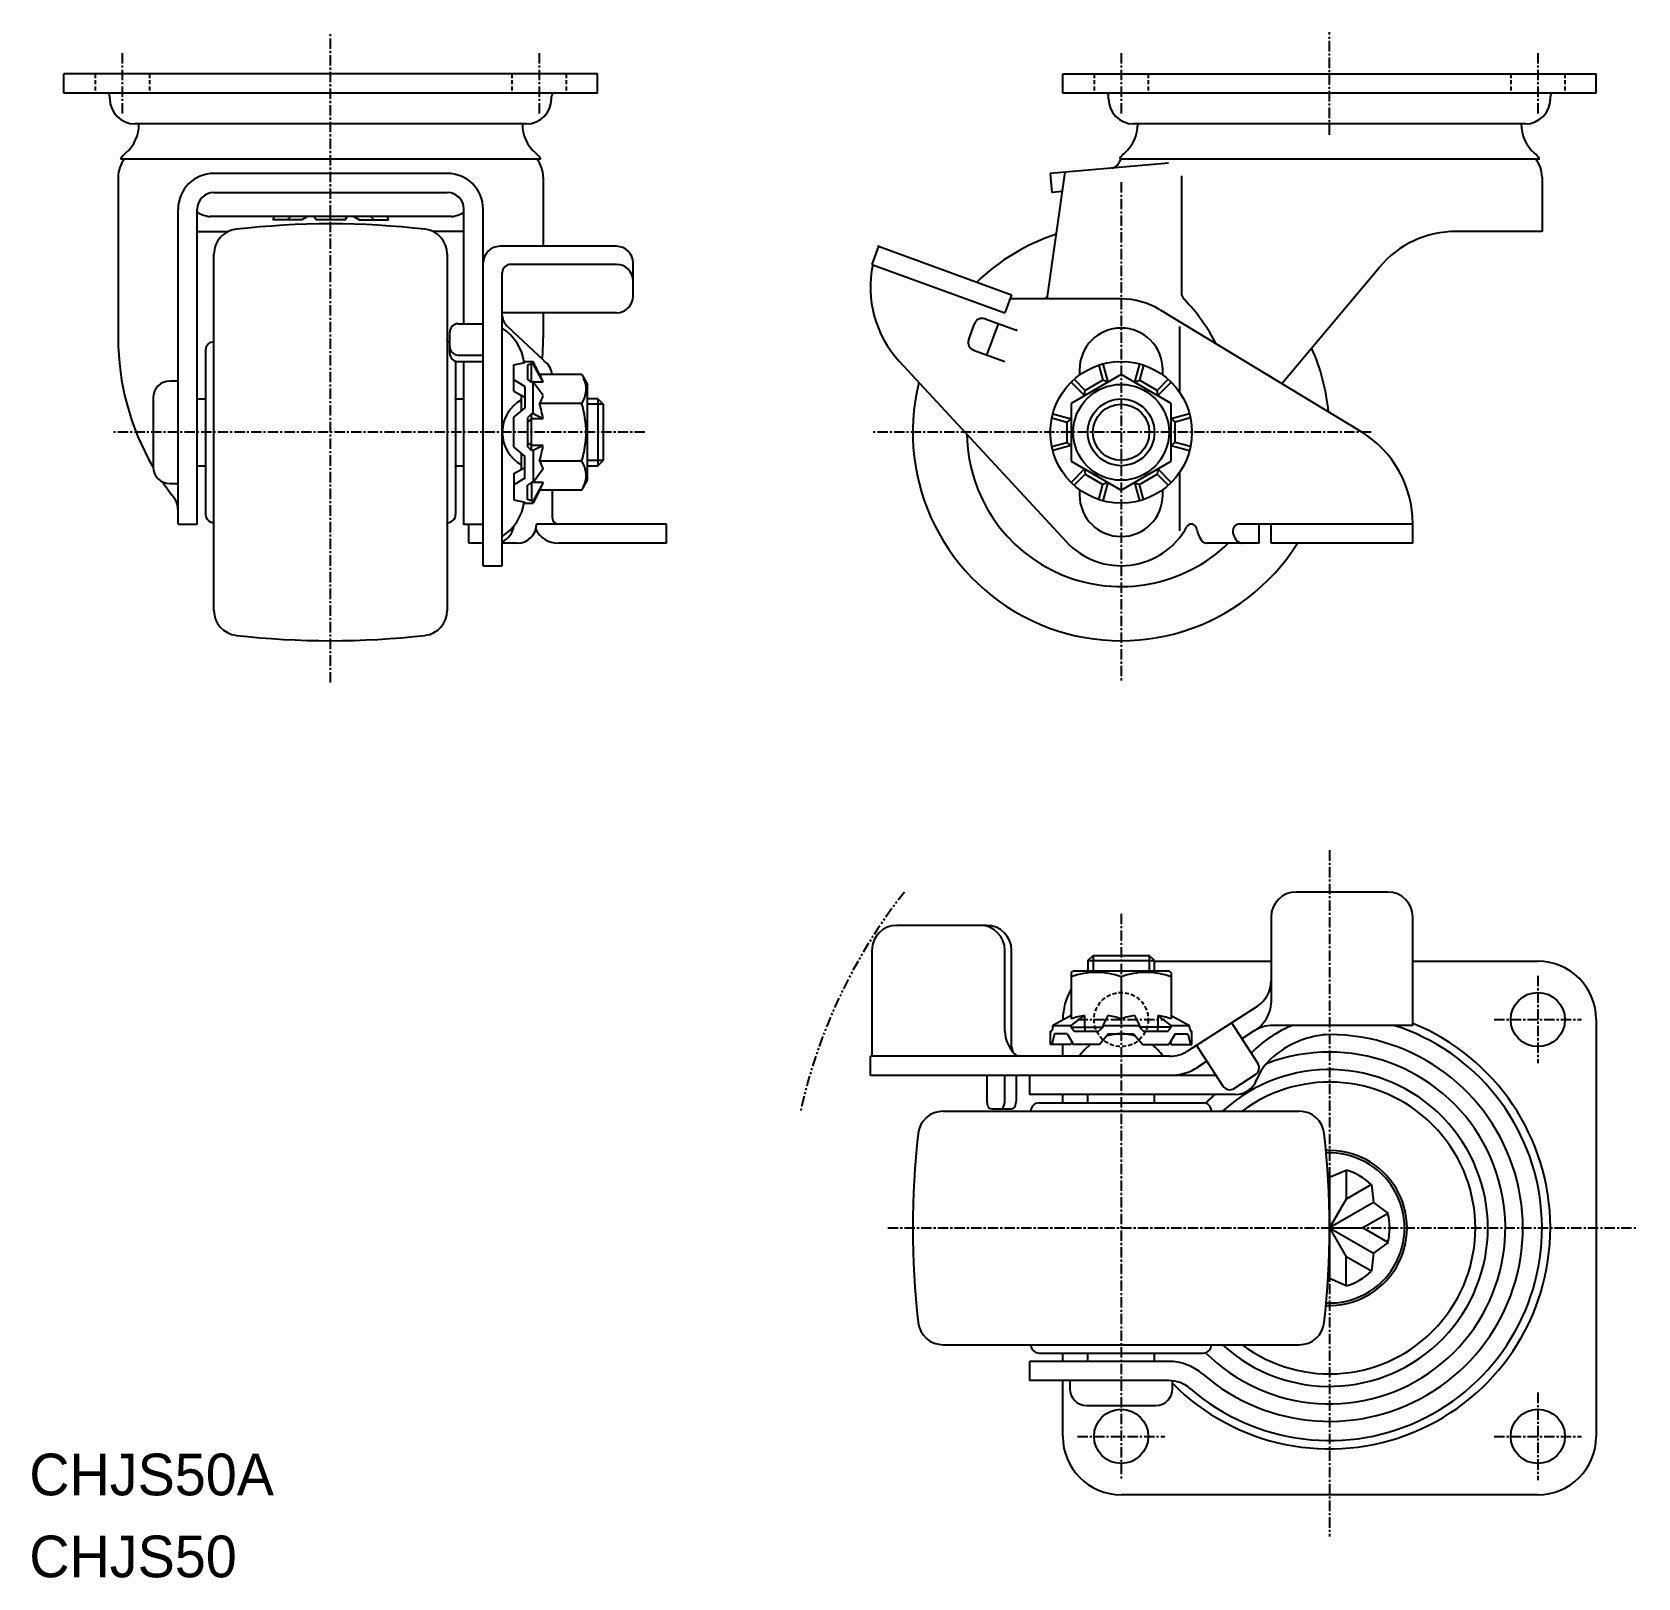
# Model space of a CAD drawing. Extents: x 0 to 193, y 0 to 185.
import ezdxf

# ---------------------------------------------------------------- set-up
doc = ezdxf.new("R2010")
doc.units = 0
for name, pattern in [('CENTER', [2, 1.25, -0.25, 0.25, -0.25]), ('DASHED', [0.75, 0.5, -0.25]), ('PHANTOM', [2.5, 1.25, -0.25, 0.25, -0.25, 0.25, -0.25])]:
    doc.linetypes.add(name, pattern=pattern)
doc.layers.get('0').update_dxf_attribs({"linetype": 'CONTINUOUS'})
doc.layers.add('CENTER', color=1, linetype='CENTER')

msp = doc.modelspace()

# ---------------------------------------------------------------- linework, layer by layer
at = {"color": 7, "linetype": 'CONTINUOUS'}
for p, q in [((68.16, 180.34), (4.16, 180.34)), ((4.16, 178.04), (4.16, 180.34)), ((68.16, 178.04), (68.16, 180.34)), ((124.01, 178.04), (124.01, 180.34)), ((124.01, 180.34), (188.01, 180.34)), ((188.01, 178.04), (188.01, 180.34)), ((68.16, 178.04), (4.16, 178.04)), ((9.66, 177.34), (9.66, 177.64)), ((62.66, 177.34), (62.66, 177.64)), ((188.01, 178.04), (124.01, 178.04)), ((129.51, 177.34), (129.51, 177.64)), ((182.51, 177.34), (182.51, 177.64)), ((59.66, 174.34), (12.66, 174.34)), ((179.51, 174.34), (132.51, 174.34)), ((10.94, 170.14), (61.38, 170.14)), ((136.7, 169.63), (122.51, 168.39)), ((130.8, 170.14), (181.23, 170.14)), ((10.66, 167.94), (10.66, 148.67)), ((50.16, 168.39), (22.16, 168.39)), ((61.66, 167.94), (61.66, 159.65)), ((122.15, 153.34), (124.29, 168.54)), ((122.51, 168.39), (122.71, 166.1)), ((138.25, 168.09), (138.25, 154.04)), ((181.51, 167.94), (181.51, 161.44)), ((22.16, 166.1), (50.16, 166.1)), ((123.96, 166.21), (122.71, 166.1)), ((17.86, 126.34), (17.86, 164.09)), ((20.16, 126.34), (20.16, 164.1)), ((52.16, 150.37), (52.16, 164.1)), ((54.46, 126.34), (54.46, 164.09)), ((50.66, 163.22), (21.66, 163.22)), ((29.4, 163.22), (29.21, 162.82)), ((32.7, 162.82), (29.21, 162.82)), ((31.39, 163.22), (30.95, 162.82)), ((33.39, 163.22), (32.7, 162.82)), ((34.42, 162.82), (34.16, 163.22)), ((37.9, 162.82), (34.42, 162.82)), ((37.9, 162.82), (38.16, 163.22)), ((38.93, 163.22), (39.62, 162.82)), ((39.62, 162.82), (43.11, 162.82)), ((40.93, 163.22), (41.37, 162.82)), ((42.92, 163.22), (43.11, 162.82)), ((20.16, 161.44), (23.89, 161.44)), ((52.16, 161.44), (48.43, 161.44)), ((181.51, 161.44), (171.19, 161.44)), ((22.16, 115.97), (22.16, 158.72)), ((50.16, 158.72), (50.16, 115.97)), ((70.46, 159.65), (56.46, 159.65)), ((69.5, 159.65), (69.46, 159.65)), ((101.89, 159.65), (101.1, 157.49)), ((101.89, 159.65), (117.86, 153.84)), ((56.76, 121.34), (56.76, 156.49)), ((70.46, 157.49), (57.76, 157.49)), ((72.46, 153.68), (72.46, 157.65)), ((101.1, 157.49), (117.07, 151.68)), ((150.28, 143.2), (161.99, 157.15)), ((117.86, 153.84), (117.07, 151.68)), ((131.01, 153.34), (117.68, 153.34)), ((51.46, 150.37), (54.46, 150.37)), ((70.46, 151.68), (56.76, 151.68)), ((61.66, 151.68), (61.66, 148.67)), ((112.72, 148.47), (113.4, 150.35)), ((114.68, 150.95), (118.44, 149.58)), ((114.91, 146.61), (116.28, 150.37)), ((135.68, 152.04), (159.75, 137.46)), ((50.46, 146.82), (50.46, 149.37)), ((61.76, 145.92), (57.4, 150.03)), ((138.01, 150.04), (138.01, 142.17)), ((21.16, 147.19), (21.16, 127.5)), ((50.16, 148.19), (50.21, 148.18)), ((51.46, 146.61), (54.46, 146.61)), ((113.31, 147.19), (117.07, 145.82)), ((51.16, 145.87), (51.16, 127.5)), ((51.46, 145.82), (54.46, 145.82)), ((52.16, 126.34), (52.16, 145.82)), ((58.16, 145.44), (59.46, 145.71)), ((58.16, 142.29), (58.16, 145.44)), ((59.46, 145.71), (59.46, 145.84)), ((59.46, 145.84), (60.46, 145.84)), ((60.26, 145.56), (59.76, 145.41)), ((59.76, 145.41), (59.76, 143.7)), ((60.46, 145.56), (60.26, 145.56)), ((60.26, 143.36), (60.26, 145.56)), ((61.22, 144.27), (60.46, 145.84)), ((60.46, 145.84), (60.46, 145.56)), ((61.65, 143.34), (60.46, 145.56)), ((104.38, 145.89), (124.41, 124.23)), ((126.01, 144.84), (126.01, 144.22)), ((128.33, 145.41), (128.82, 143.59)), ((128.81, 145.56), (129.41, 143.34)), ((133.21, 145.56), (132.62, 143.34)), ((133.69, 145.41), (133.2, 143.59)), ((136.01, 144.22), (136.01, 144.84)), ((17.86, 143.49), (16.86, 143.49)), ((59.46, 142.83), (58.16, 143.64)), ((59.46, 142.83), (59.46, 140.23)), ((60.26, 143.36), (59.76, 143.7)), ((60.46, 143.36), (60.26, 143.36)), ((60.46, 139.54), (60.46, 143.36)), ((61.65, 141.74), (60.46, 143.36)), ((61.65, 143.34), (60.47, 143.34)), ((66.28, 144.27), (61.22, 144.27)), ((66.28, 144.27), (66.96, 143.09)), ((66.96, 131.59), (66.96, 143.09)), ((125, 143.36), (126.62, 141.74)), ((131.01, 144.27), (125.01, 140.81)), ((125.37, 143.7), (126.7, 142.36)), ((128.82, 143.59), (126.7, 142.36)), ((129.41, 143.34), (128.82, 143.59)), ((137.01, 140.81), (131.01, 144.27)), ((132.62, 143.34), (133.2, 143.59)), ((135.32, 142.36), (133.2, 143.59)), ((136.66, 143.7), (135.32, 142.36)), ((137.02, 143.36), (135.41, 141.74)), ((14.86, 141.49), (14.86, 133.19)), ((20.16, 141.34), (21.16, 141.34)), ((51.16, 141.34), (52.16, 141.34)), ((58.16, 142.29), (59.46, 141.55)), ((59.06, 139.9), (59.06, 141.78)), ((66.28, 140.81), (61.22, 140.81)), ((68.23, 141.34), (66.96, 141.34)), ((68.23, 141.34), (68.23, 133.34)), ((68.23, 141.34), (68.86, 140.72)), ((68.86, 140.72), (68.86, 133.97)), ((125.01, 140.81), (125.01, 133.88)), ((126.62, 141.74), (126.7, 142.36)), ((135.41, 141.74), (135.32, 142.36)), ((137.01, 133.88), (137.01, 140.81)), ((58.16, 139.15), (59.46, 140.23)), ((58.16, 135.54), (58.16, 139.15)), ((60.26, 139.54), (59.76, 139.06)), ((59.76, 139.06), (59.76, 135.63)), ((60.26, 138.95), (59.76, 138.57)), ((60.26, 135.14), (60.26, 139.54)), ((60.46, 139.54), (60.26, 139.54)), ((61.65, 138.95), (60.26, 138.95)), ((61.65, 138.95), (60.46, 139.54)), ((122.69, 139.06), (124.51, 138.57)), ((122.8, 139.54), (125.01, 138.95)), ((125.01, 138.95), (124.51, 138.57)), ((139.22, 139.54), (137.01, 138.95)), ((137.01, 138.95), (137.51, 138.57)), ((139.34, 139.06), (137.51, 138.57)), ((124.51, 138.57), (124.51, 136.12)), ((137.51, 136.12), (137.51, 138.57)), ((58.16, 135.54), (59.46, 134.46)), ((60.26, 135.74), (59.76, 136.12)), ((60.26, 135.14), (59.76, 135.63)), ((61.65, 135.74), (60.26, 135.74)), ((60.46, 135.14), (60.26, 135.14)), ((61.65, 135.74), (60.46, 135.14)), ((60.46, 135.14), (60.46, 131.33)), ((122.69, 135.63), (124.51, 136.12)), ((125.01, 135.74), (122.8, 135.14)), ((125.01, 135.74), (124.51, 136.12)), ((137.01, 135.74), (137.51, 136.12)), ((137.01, 135.74), (139.22, 135.14)), ((139.34, 135.63), (137.51, 136.12)), ((20.16, 133.34), (21.16, 133.34)), ((51.16, 133.34), (52.16, 133.34)), ((58.16, 132.4), (59.46, 133.14)), ((59.06, 132.91), (59.06, 134.79)), ((59.46, 131.86), (59.46, 134.46)), ((61.65, 132.95), (60.46, 131.33)), ((66.28, 133.88), (61.22, 133.88)), ((66.96, 133.34), (68.23, 133.34)), ((68.23, 133.34), (68.86, 133.97)), ((126.62, 132.95), (125, 131.33)), ((125.01, 133.88), (131.01, 130.42)), ((126.62, 132.95), (126.7, 132.33)), ((131.01, 130.42), (137.01, 133.88)), ((135.41, 132.95), (135.32, 132.33)), ((135.41, 132.95), (137.02, 131.33)), ((16.86, 131.19), (17.86, 131.19)), ((58.16, 132.4), (58.16, 129.25)), ((59.46, 131.86), (58.16, 131.05)), ((60.26, 131.33), (59.76, 130.99)), ((60.26, 131.33), (60.26, 129.13)), ((60.46, 131.33), (60.26, 131.33)), ((61.65, 131.34), (60.46, 129.13)), ((61.65, 131.34), (60.47, 131.34)), ((66.28, 130.42), (66.96, 131.59)), ((125.37, 130.99), (126.7, 132.33)), ((126.7, 132.33), (128.82, 131.1)), ((128.33, 129.28), (128.82, 131.1)), ((129.41, 131.34), (128.81, 129.13)), ((129.41, 131.34), (128.82, 131.1)), ((132.62, 131.34), (133.21, 129.13)), ((132.62, 131.34), (133.2, 131.1)), ((133.2, 131.1), (135.32, 132.33)), ((133.69, 129.28), (133.2, 131.1)), ((136.66, 130.99), (135.32, 132.33)), ((138.01, 132.52), (138.01, 125.52)), ((58.16, 129.25), (59.46, 128.98)), ((59.76, 129.28), (59.76, 130.99)), ((60.26, 129.13), (59.76, 129.28)), ((60.46, 129.13), (60.26, 129.13)), ((61.22, 130.42), (60.46, 128.84)), ((60.46, 128.84), (60.46, 129.13)), ((66.28, 130.42), (61.22, 130.42)), ((62.76, 127.04), (62.76, 130.42)), ((126.01, 130.47), (126.01, 129.84)), ((136.01, 129.84), (136.01, 130.47)), ((59.46, 128.98), (59.46, 128.84)), ((59.46, 128.84), (60.46, 128.84)), ((17.86, 126.34), (20.16, 126.34)), ((52.16, 126.34), (54.46, 126.34)), ((52.74, 124.04), (52.74, 126.34)), ((54.46, 121.34), (54.46, 126.34)), ((76.46, 126.34), (60.87, 126.34)), ((76.46, 124.04), (76.46, 126.34)), ((166.01, 126.34), (145.11, 126.34)), ((147.57, 124.04), (147.57, 126.34)), ((149.01, 124.04), (149.01, 126.34)), ((166.01, 124.04), (166.01, 126.34)), ((54.46, 124.04), (52.74, 124.04)), ((58.57, 124.04), (56.76, 124.04)), ((76.46, 124.04), (63.46, 124.04)), ((147.57, 124.04), (141.31, 124.04)), ((166.01, 124.04), (149.01, 124.04)), ((54.46, 121.34), (56.76, 121.34)), ((163.01, 82.2), (152.01, 82.2)), ((149.01, 79.2), (149.01, 68.9)), ((166.01, 66.2), (166.01, 79.2)), ((114.86, 78.2), (104.1, 78.2)), ((101.1, 75.2), (101.1, 63.2)), ((117.07, 65.5), (117.07, 75.2)), ((117.86, 63.68), (117.86, 75.2)), ((127.01, 73.98), (127.64, 74.6)), ((127.01, 73.98), (135.01, 73.98)), ((127.01, 73.98), (127.01, 72.7)), ((127.64, 74.6), (134.39, 74.6)), ((135.01, 73.98), (134.39, 74.6)), ((135.01, 72.7), (135.01, 73.98)), ((135.01, 73.9), (149.01, 73.9)), ((166.01, 73.9), (181.01, 73.9)), ((125.01, 72.56), (125.26, 72.7)), ((125.01, 72.56), (125.01, 66.97)), ((136.76, 72.7), (125.26, 72.7)), ((131.01, 72.02), (131.01, 66.97)), ((137.01, 72.56), (136.76, 72.7)), ((137.01, 72.56), (137.01, 66.97)), ((139, 63.14), (147.36, 68.52)), ((122.8, 66), (122.69, 65.5)), ((125.01, 67.39), (122.8, 66.2)), ((122.8, 66), (122.8, 66.2)), ((122.8, 66.2), (125, 66.2)), ((124.01, 66.85), (124.01, 66.9)), ((125, 66.2), (126.62, 67.39)), ((125, 66), (125, 66.2)), ((125, 66), (128.81, 66)), ((125, 66), (125.37, 65.5)), ((126.62, 67.39), (126.62, 66)), ((126.62, 66), (126.7, 65.5)), ((128.81, 66), (128.33, 65.5)), ((129.41, 67.39), (128.81, 66.2)), ((128.81, 66.2), (133.21, 66.2)), ((128.81, 66.2), (128.81, 66)), ((132.62, 67.39), (133.21, 66.2)), ((133.21, 66.2), (133.21, 66)), ((137.02, 66), (133.21, 66)), ((133.21, 66), (133.69, 65.5)), ((135.41, 66), (135.32, 65.5)), ((135.41, 67.39), (135.41, 66)), ((137.02, 66.2), (135.41, 67.39)), ((137.02, 66), (136.66, 65.5)), ((137.01, 67.39), (139.22, 66.2)), ((137.02, 66.2), (139.22, 66.2)), ((137.02, 66), (137.02, 66.2)), ((139.22, 66), (139.22, 66.2)), ((139.22, 66), (139.34, 65.5)), ((147.41, 61.65), (144.27, 66.53)), ((147.02, 65.57), (145.51, 64.59)), ((166.01, 66.2), (149.19, 66.2)), ((188.01, 66.9), (188.01, 16.9)), ((122.51, 65.5), (122.51, 63.9)), ((122.51, 65.5), (122.69, 65.5)), ((125.03, 63.9), (122.51, 63.9)), ((123.02, 65.2), (122.71, 63.9)), ((124.52, 65.2), (123.02, 65.2)), ((124.01, 62.5), (124.01, 63.9)), ((124.52, 65.2), (125.3, 63.9)), ((125.09, 64.26), (125.03, 63.9)), ((128.42, 63.9), (125.3, 63.9)), ((125.37, 65.5), (128.33, 65.5)), ((129.51, 65.2), (128.42, 63.9)), ((129.51, 65.2), (132.51, 65.2)), ((132.51, 65.2), (133.6, 63.9)), ((133.6, 63.9), (136.73, 63.9)), ((133.69, 65.5), (136.66, 65.5)), ((133.69, 65.5), (136.66, 65.5)), ((137.51, 65.2), (136.73, 63.9)), ((136.94, 64.26), (137, 63.9)), ((137, 63.9), (139.51, 63.9)), ((137.51, 65.2), (139.01, 65.2)), ((139.01, 65.2), (139.32, 63.9)), ((139.51, 65.5), (139.34, 65.5)), ((139.34, 65.5), (139.51, 65.5)), ((139.51, 63.9), (139.51, 65.5)), ((143.2, 58.95), (140.06, 63.82)), ((136.84, 62.5), (100.92, 62.5)), ((100.92, 60.2), (100.92, 62.5)), ((101.09, 62.51), (101.08, 62.51)), ((101.08, 62.51), (101.08, 62.51)), ((101.08, 62.51), (101.08, 62.51)), ((101.08, 62.51), (101.08, 62.51)), ((101.08, 62.51), (101.08, 62.51)), ((101.08, 62.51), (101.08, 62.51)), ((101.08, 62.51), (101.08, 62.5)), ((101.08, 62.5), (101.08, 62.5)), ((101.08, 62.5), (101.08, 62.5)), ((101.08, 62.5), (101.08, 62.5)), ((101.08, 62.5), (101.08, 62.5)), ((101.08, 62.5), (101.08, 62.5)), ((101.1, 62.75), (101.09, 62.75)), ((101.09, 62.75), (101.09, 62.74)), ((101.09, 62.74), (101.09, 62.73)), ((101.09, 62.73), (101.09, 62.73)), ((101.09, 62.73), (101.09, 62.72)), ((101.09, 62.72), (101.09, 62.71)), ((101.09, 62.71), (101.09, 62.71)), ((101.09, 62.71), (101.09, 62.7)), ((101.09, 62.7), (101.09, 62.7)), ((101.09, 62.7), (101.09, 62.69)), ((101.09, 62.69), (101.09, 62.68)), ((101.09, 62.68), (101.09, 62.68)), ((101.09, 62.68), (101.09, 62.67)), ((101.09, 62.67), (101.09, 62.67)), ((101.09, 62.67), (101.09, 62.66)), ((101.09, 62.66), (101.09, 62.66)), ((101.09, 62.66), (101.09, 62.65)), ((101.09, 62.65), (101.09, 62.65)), ((101.09, 62.65), (101.09, 62.64)), ((101.09, 62.64), (101.09, 62.64)), ((101.09, 62.64), (101.09, 62.63)), ((101.09, 62.63), (101.09, 62.63)), ((101.09, 62.63), (101.09, 62.62)), ((101.09, 62.62), (101.09, 62.62)), ((101.09, 62.62), (101.09, 62.61)), ((101.09, 62.61), (101.09, 62.61)), ((101.09, 62.61), (101.09, 62.6)), ((101.09, 62.6), (101.09, 62.6)), ((101.09, 62.6), (101.09, 62.59)), ((101.09, 62.59), (101.09, 62.59)), ((101.09, 62.59), (101.09, 62.59)), ((101.09, 62.59), (101.09, 62.58)), ((101.09, 62.58), (101.09, 62.58)), ((101.09, 62.58), (101.09, 62.57)), ((101.09, 62.57), (101.09, 62.57)), ((101.09, 62.57), (101.09, 62.57)), ((101.09, 62.57), (101.09, 62.56)), ((101.09, 62.56), (101.09, 62.56)), ((101.09, 62.56), (101.09, 62.56)), ((101.09, 62.56), (101.09, 62.55)), ((101.09, 62.55), (101.09, 62.55)), ((101.09, 62.55), (101.09, 62.55)), ((101.09, 62.55), (101.09, 62.54)), ((101.09, 62.54), (101.09, 62.54)), ((101.09, 62.54), (101.09, 62.54)), ((101.09, 62.54), (101.09, 62.54)), ((101.09, 62.54), (101.09, 62.53)), ((101.09, 62.53), (101.09, 62.53)), ((101.09, 62.53), (101.09, 62.53)), ((101.09, 62.53), (101.09, 62.53)), ((101.09, 62.53), (101.09, 62.52)), ((101.09, 62.52), (101.09, 62.52)), ((101.09, 62.52), (101.09, 62.52)), ((101.09, 62.52), (101.09, 62.52)), ((101.09, 62.52), (101.09, 62.52)), ((101.09, 62.52), (101.09, 62.52)), ((101.09, 62.52), (101.09, 62.51)), ((101.09, 62.51), (101.09, 62.51)), ((101.09, 62.51), (101.09, 62.51)), ((101.1, 63.2), (101.1, 63.19)), ((101.1, 63.19), (101.1, 63.19)), ((101.1, 63.19), (101.1, 63.18)), ((101.1, 63.18), (101.1, 63.17)), ((101.1, 63.17), (101.1, 63.16)), ((101.1, 63.16), (101.1, 63.15)), ((101.1, 63.15), (101.1, 63.14)), ((101.1, 63.14), (101.1, 63.13)), ((101.1, 63.13), (101.1, 63.13)), ((101.1, 63.13), (101.1, 63.12)), ((101.1, 63.12), (101.1, 63.11)), ((101.1, 63.11), (101.1, 63.1)), ((101.1, 63.1), (101.1, 63.09)), ((101.1, 63.09), (101.1, 63.08)), ((101.1, 63.08), (101.1, 63.08)), ((101.1, 63.08), (101.1, 63.07)), ((101.1, 63.07), (101.1, 63.06)), ((101.1, 63.06), (101.1, 63.05)), ((101.1, 63.05), (101.1, 63.04)), ((101.1, 63.04), (101.1, 63.03)), ((101.1, 63.03), (101.1, 63.02)), ((101.1, 63.02), (101.1, 63.02)), ((101.1, 63.02), (101.1, 63.01)), ((101.1, 63.01), (101.1, 63)), ((101.1, 63), (101.1, 62.99)), ((101.1, 62.99), (101.1, 62.98)), ((101.1, 62.98), (101.1, 62.98)), ((101.1, 62.98), (101.1, 62.97)), ((101.1, 62.97), (101.1, 62.96)), ((101.1, 62.96), (101.1, 62.95)), ((101.1, 62.95), (101.1, 62.94)), ((101.1, 62.94), (101.1, 62.94)), ((101.1, 62.94), (101.1, 62.93)), ((101.1, 62.93), (101.1, 62.92)), ((101.1, 62.92), (101.1, 62.91)), ((101.1, 62.91), (101.1, 62.9)), ((101.1, 62.9), (101.1, 62.9)), ((101.1, 62.9), (101.1, 62.89)), ((101.1, 62.89), (101.1, 62.88)), ((101.1, 62.88), (101.1, 62.87)), ((101.1, 62.87), (101.1, 62.87)), ((101.1, 62.87), (101.1, 62.86)), ((101.1, 62.86), (101.1, 62.85)), ((101.1, 62.85), (101.1, 62.84)), ((101.1, 62.84), (101.1, 62.84)), ((101.1, 62.84), (101.1, 62.83)), ((101.1, 62.83), (101.1, 62.82)), ((101.1, 62.82), (101.1, 62.81)), ((101.1, 62.81), (101.1, 62.81)), ((101.1, 62.81), (101.1, 62.8)), ((101.1, 62.8), (101.1, 62.79)), ((101.1, 62.79), (101.1, 62.79)), ((101.1, 62.79), (101.1, 62.78)), ((101.1, 62.78), (101.1, 62.77)), ((101.1, 62.77), (101.1, 62.77)), ((101.1, 62.77), (101.1, 62.76)), ((101.1, 62.76), (101.1, 62.75)), ((141.31, 61.89), (140.25, 61.21)), ((142.39, 60.2), (100.92, 60.2)), ((114.91, 60.2), (114.91, 57.2)), ((117.07, 57.2), (117.07, 60.2)), ((118.44, 57.2), (118.44, 60.2)), ((120.01, 60.2), (120.01, 57.9)), ((147.11, 60.27), (144.58, 58.65)), ((144.72, 57.9), (120.01, 57.9)), ((124.01, 56.9), (124.01, 57.9)), ((127.01, 56.9), (127.01, 57.9)), ((135.01, 56.9), (135.01, 57.9)), ((109.64, 55.9), (152.39, 55.9)), ((115.48, 56.2), (117.83, 56.2)), ((121.17, 56.9), (140.85, 56.9)), ((156.01, 47.98), (158.01, 48.85)), ((158.01, 48.85), (158.01, 45.37)), ((155.82, 48.06), (156.01, 47.98)), ((156.01, 47.98), (156.01, 41.9)), ((161.03, 47.11), (158.01, 45.37)), ((161.03, 47.11), (161.28, 44.94)), ((158.01, 45.37), (156.01, 41.9)), ((161.28, 44.94), (156.01, 41.9)), ((161.28, 44.94), (163.03, 43.65)), ((163.03, 43.65), (160.01, 41.9)), ((156.01, 41.9), (156.01, 35.83)), ((156.01, 41.9), (158.01, 38.44)), ((156.01, 41.9), (161.28, 38.86)), ((156.01, 41.9), (160.01, 41.9)), ((163.03, 40.16), (160.01, 41.9)), ((161.28, 38.86), (161.03, 36.7)), ((163.03, 40.16), (161.28, 38.86)), ((158.01, 34.95), (158.01, 38.44)), ((161.03, 36.7), (158.01, 38.44)), ((156.01, 35.83), (155.82, 35.74)), ((158.01, 34.95), (156.01, 35.83)), ((109.64, 27.9), (152.39, 27.9)), ((136.7, 25.9), (120.01, 25.9)), ((120.01, 25.9), (120.01, 23.6)), ((121.17, 26.9), (140.85, 26.9)), ((124.01, 25.9), (124.01, 26.9)), ((127.01, 25.9), (127.01, 26.9)), ((135.01, 25.9), (135.01, 26.9)), ((124.01, 23.6), (120.01, 23.6)), ((136.7, 23.6), (120.01, 23.6)), ((124.01, 16.9), (124.01, 23.6)), ((124.86, 23.6), (124.86, 22.6)), ((137.16, 22.6), (137.16, 23.58)), ((126.86, 20.6), (135.16, 20.6)), ((181.01, 9.9), (131.01, 9.9))]:
    msp.add_line(p, q, dxfattribs=at)
at = {"color": 3, "linetype": 'DASHED'}
for p, q in [((7.91, 180.34), (7.91, 178.04)), ((14.41, 180.34), (14.41, 178.04)), ((57.91, 180.34), (57.91, 178.04)), ((64.41, 180.34), (64.41, 178.04)), ((127.76, 180.34), (127.76, 178.04)), ((134.26, 180.34), (134.26, 178.04)), ((177.76, 180.34), (177.76, 178.04)), ((184.26, 180.34), (184.26, 178.04))]:
    msp.add_line(p, q, dxfattribs=at)
at = {"color": 3, "linetype": 'CONTINUOUS'}
for p, q in [((68.86, 140.72), (66.96, 140.72)), ((68.86, 133.97), (66.96, 133.97)), ((127.64, 74.6), (127.64, 72.7)), ((134.39, 74.6), (134.39, 72.7))]:
    msp.add_line(p, q, dxfattribs=at)
at = {"color": 7, "linetype": 'CONTINUOUS'}
for points in [[(140.19, 125.34), (140.26, 125.11), (140.37, 124.84), (140.48, 124.63), (140.61, 124.45), (140.83, 124.22), (141.04, 124.1), (141.26, 124.05), (141.31, 124.04), (141.31, 124.04), (141.31, 124.04)], [(145.11, 126.34), (144.83, 126.26), (144.59, 126.03), (144.47, 125.79), (144.4, 125.45), (144.42, 125.24), (144.53, 124.94), (144.65, 124.69), (144.77, 124.49), (144.95, 124.29), (145.14, 124.15), (145.28, 124.08), (145.47, 124.05), (145.49, 124.04)]]:
    msp.add_lwpolyline(points, dxfattribs=at)
for centre, radius in [((131.01, 137.34), 8.5), ((131.01, 137.34), 5.75), ((131.01, 137.34), 4), ((181.01, 66.9), 3.25), ((131.01, 16.9), 3.25), ((181.01, 16.9), 3.25)]:
    msp.add_circle(centre, radius, dxfattribs=at)
at = {"color": 3, "linetype": 'CONTINUOUS'}
msp.add_circle((131.01, 137.34), 3.38, dxfattribs=at)
at = {"color": 3, "linetype": 'DASHED'}
msp.add_circle((131.01, 66.9), 3.25, dxfattribs=at)
at = {"color": 7, "linetype": 'CONTINUOUS'}
for centre, radius, start, end in [((9.26, 177.64), 0.4, 0, 90), ((12.66, 177.34), 3, 180, 270), ((59.66, 177.34), 3, 270, 0), ((63.06, 177.64), 0.4, 90, 180), ((129.11, 177.64), 0.4, 0, 90), ((132.51, 177.34), 3, 180, 270), ((179.51, 177.34), 3, 270, 0), ((182.91, 177.64), 0.4, 90, 180), ((8.59, 174.3), 4.57, 310.9171, 0.5334), ((63.73, 174.3), 4.57, 179.4666, 229.0829), ((128.44, 174.3), 4.57, 310.9171, 0.5334), ((183.58, 174.3), 4.57, 179.4666, 229.0829), ((14.16, 167.94), 3.5, 140.9235, 180), ((13.83, 168.17), 3.5, 129.9149, 145.5578), ((58.49, 168.17), 3.5, 34.4421, 50.0851), ((58.16, 167.94), 3.5, 0, 39.0765), ((129.81, 170.03), 1, 275, 334.432), ((133.87, 168.09), 3.5, 144.0202, 154.432), ((133.68, 168.17), 3.5, 129.9149, 145.5578), ((178.34, 168.17), 3.5, 34.4421, 50.0851), ((178.01, 167.94), 3.5, 0, 39.0765), ((22.16, 164.09), 4.3, 90, 180), ((50.16, 164.09), 4.3, 0, 90), ((22.16, 164.1), 2, 90, 180), ((50.16, 164.1), 2, 0, 90), ((22.2, 167.18), 4, 239.3458, 262.2497), ((36.16, 62.34), 100, 83.4885, 96.5115), ((50.12, 167.18), 4, 277.7503, 300.6542), ((25.16, 158.72), 3, 96.5115, 180), ((47.16, 158.72), 3, 0, 83.4885), ((131.01, 137.34), 25, 108.1039, 133.8961), ((171.19, 149.44), 12, 90, 140), ((56.46, 157.65), 2, 90, 180), ((70.46, 157.65), 2, 360, 90), ((57.76, 156.49), 1, 90, 180), ((70.46, 155.49), 2, 0, 90), ((113.92, 154.71), 13, 167.8493, 222.7671), ((70.46, 153.68), 2, 270, 360), ((131.01, 137.34), 18.5, 118.4837, 120.1327), ((131.01, 144.34), 9, 58.8001, 90), ((139.25, 154.04), 1, 180, 224.0774), ((122.01, 137.34), 23, 27.4868, 44.0774), ((51.46, 149.37), 1, 90, 180), ((58.42, 151.34), 1.66, 180, 232.0442), ((114.34, 150.01), 1, 70, 160), ((41.39, 148.67), 30.73, 180, 210.3105), ((53.46, 144.83), 6, 8.2845, 56.633), ((30.93, 148.67), 30.73, 355.2337, 0), ((113.66, 148.13), 1, 160, 250), ((131.01, 144.84), 5, 0, 180), ((22.16, 147.19), 1, 90, 180), ((50.16, 147.19), 1, 72.5424, 87), ((51.46, 147.61), 1, 180, 270), ((51.46, 146.82), 1, 180, 270), ((131.01, 137.34), 25, 5.6343, 23.8961), ((60.34, 143.97), 2.42, 7.3091, 54.1041), ((16.86, 141.49), 2, 90, 180), ((58.69, 142.54), 3.07, 15.1945, 34.3842), ((63.75, 142.54), 3.07, 325.6157, 25.6158), ((131.01, 137.34), 25, 166.1428, 327.8593), ((61.22, 137.34), 4.46, 118.987, 241.013), ((58.69, 142.54), 3.07, 325.6157, 344.8055), ((50.29, 137.34), 11.46, 8.0616, 17.588), ((55.35, 137.34), 11.46, 342.412, 17.588), ((131.01, 137.34), 18.5, 180.7901, 314.0347), ((153.01, 126.34), 13, 0, 58.8001), ((50.29, 137.34), 11.46, 342.412, 351.9384), ((16.86, 133.19), 2, 180, 270), ((58.69, 132.15), 3.07, 15.1945, 34.3842), ((63.75, 132.15), 3.07, 334.3842, 34.3842), ((41.39, 148.67), 30.73, 214.1929, 218.9941), ((58.69, 132.15), 3.07, 325.6157, 344.8055), ((14.89, 127.93), 2.97, 0, 28.2758), ((131.01, 129.84), 5, 180, 0), ((22.16, 127.5), 1, 180, 270), ((50.16, 127.5), 1, 270, 0), ((53.46, 129.86), 6, 303.367, 351.7155), ((55.86, 126.36), 2.3, 293.0773, 353.5237), ((58.57, 126.34), 2.3, 270, 0), ((63.46, 127.04), 3, 206.554, 270), ((63.46, 127.04), 0.7, 180, 270), ((131.01, 130.34), 9, 222.7671, 331.369), ((139.44, 125.74), 0.6, 90, 151.369), ((139.44, 125.74), 0.6, 28.631, 90), ((137.42, 124.83), 2.82, 10.3658, 25.2754), ((25.16, 115.97), 3, 180, 263.4885), ((47.16, 115.97), 3, 276.5115, 0), ((36.16, 212.34), 100, 263.4885, 276.5115), ((152.01, 79.2), 3, 90, 180), ((163.01, 79.2), 3, 0, 90), ((104.1, 75.2), 3, 90, 180), ((114.07, 75.2), 3, 0, 90), ((114.86, 75.2), 3, 0, 90), ((181.01, 66.9), 7, 0, 90), ((128.01, 63.89), 8.67, 69.7438, 110.2561), ((134.01, 63.89), 8.67, 69.7438, 110.2561), ((145.41, 71.55), 3.6, 302.7615, 0), ((131.01, 66.9), 7, 148.9973, 180), ((144.86, 69.12), 4.16, 301.3457, 356.9729), ((128.01, 58.84), 8.67, 99.2464, 110.2561), ((128.01, 58.84), 8.67, 69.7438, 80.7536), ((134.01, 58.84), 8.67, 99.2464, 110.2561), ((134.01, 58.84), 8.67, 69.7438, 80.7536), ((156.01, 41.9), 26.5, 224.6575, 67.8298), ((156.01, 41.9), 25.5, 229.1069, 72.3528), ((156.95, 52.78), 14.45, 111.7383, 135.6339), ((149.19, 62.2), 4, 90, 122.7615), ((121.07, 65.6), 4, 181.3777, 230.7393), ((120.39, 63.94), 2.54, 185.7704, 201.353), ((131.01, 59.19), 6, 128.1771, 146.4427), ((131.01, 59.19), 6, 73.2716, 106.7284), ((131.01, 59.19), 6, 33.5573, 51.8229), ((156.01, 41.9), 23.2, 229.1069, 90), ((156.49, 54.1), 11.02, 92.4711, 124.7194), ((136.84, 66.5), 4, 270, 302.7615), ((156.01, 41.9), 21.1, 225.1519, 110.9506), ((154.29, 56.69), 7.64, 122.2661, 157.1679), ((136.84, 66.5), 6.3, 270, 302.7615), ((156.01, 41.9), 25.5, 133.4292, 134.1394), ((156.01, 41.9), 19, 227.4631, 132.5369), ((146.57, 61.11), 1, 302.7615, 32.7616), ((156.01, 41.9), 21.1, 130.6926, 134.8481), ((144.04, 59.49), 1, 212.7615, 302.7615), ((144.72, 60.6), 2.7, 270, 339.4687), ((156.01, 41.9), 17.5, 233.1301, 126.8699), ((109.64, 52.9), 3, 90, 173.4885), ((116.56, 57.1), 1.66, 176.363, 199.9545), ((115.48, 56.7), 0.5, 199.9545, 270), ((115.05, 57.28), 2.02, 327.8799, 357.727), ((117.83, 56.7), 0.5, 270, 337.5984), ((116.42, 57.28), 2.02, 337.5984, 357.727), ((121.17, 55.9), 1, 90, 180.0005), ((140.85, 55.9), 1, 359.9995, 90), ((152.39, 52.9), 3, 6.5115, 90), ((206.01, 41.9), 100, 173.4885, 186.5115), ((56.01, 41.9), 100, 353.4885, 6.5115), ((156.01, 41.9), 9.3, 267.3348, 92.6652), ((156.01, 41.9), 9, 267.4208, 92.5792), ((156.01, 41.9), 7.23, 46.0542, 73.9458), ((156.01, 41.9), 7.23, 346.0542, 13.9458), ((156.01, 41.9), 7.23, 286.0542, 313.9458), ((109.64, 30.9), 3, 186.5115, 270), ((152.39, 30.9), 3, 270, 353.4885), ((121.17, 27.9), 1, 180, 270), ((140.85, 27.9), 1, 270, 360), ((136.7, 19.6), 6.3, 49.1069, 90), ((136.7, 19.6), 4, 49.1069, 90), ((126.86, 22.6), 2, 180, 270), ((135.16, 22.6), 2, 270, 0), ((131.01, 16.9), 7, 180, 270), ((181.01, 16.9), 7, 270, 0)]:
    msp.add_arc(centre, radius, start, end, dxfattribs=at)
at = {"color": 3, "linetype": 'PHANTOM'}
msp.add_arc((156.01, 41.9), 65, 141.6839, 167.5619, dxfattribs=at)
at = {"color": 7, "linetype": 'CONTINUOUS'}
for p in [(51.47, 165.6), (36.16, 162.34), (101.89, 159.65), (131.01, 153.34), (114.68, 150.95), (114.68, 150.95), (118.44, 149.58), (50.16, 148.34), (113.31, 147.19), (51.16, 141.44), (51.16, 133.24), (50.16, 126.34), (52.16, 126.34), (22.16, 115.97), (50.16, 115.97), (36.16, 112.34), (140.25, 61.21), (147.41, 61.65), (143.2, 58.95), (144.58, 58.65)]:
    msp.add_point(p, dxfattribs=at)
at = {"layer": 'CENTER', "color": 1, "linetype": 'CENTER'}
for p, q in [((36.16, 107.34), (36.16, 185.34)), ((156.01, 173.04), (156.01, 185.34)), ((11.16, 182.84), (11.16, 175.54)), ((61.16, 182.84), (61.16, 175.54)), ((131.01, 182.84), (131.01, 175.54)), ((181.01, 182.84), (181.01, 175.54)), ((131.01, 167.34), (131.01, 107.34)), ((73.86, 137.34), (9.86, 137.34)), ((161.01, 137.34), (101.01, 137.34)), ((156.01, 87.2), (156.01, 4.9)), ((131.01, 79.6), (131.01, 11.65)), ((181.01, 72.15), (181.01, 61.65)), ((125.76, 66.9), (136.26, 66.9)), ((175.76, 66.9), (186.26, 66.9)), ((103.01, 41.9), (193.01, 41.9)), ((181.01, 22.15), (181.01, 11.65)), ((125.76, 16.9), (136.26, 16.9)), ((175.76, 16.9), (186.26, 16.9))]:
    msp.add_line(p, q, dxfattribs=at)

# ---------------------------------------------------------------- texts
at = {"color": 7}
for s, p in [('CHJS50A', (0, 9.83)), ('CHJS50', (0, 0))]:
    msp.add_text(s, height=5, dxfattribs=at).set_placement(p)

doc.saveas('drawing.dxf')
